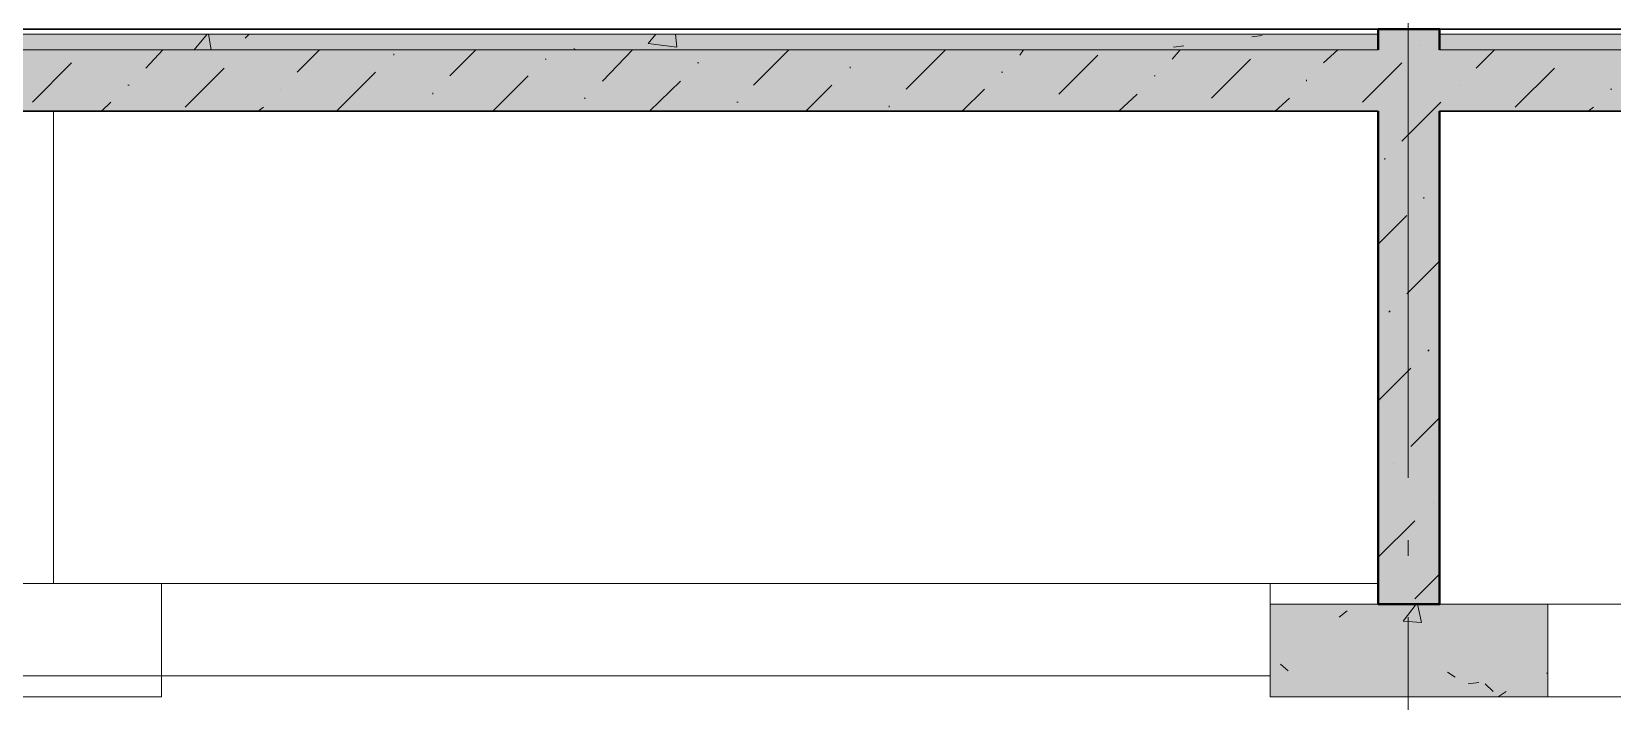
# Model space of a CAD drawing. Header units: millimetres. Extents: x -6983 to 114033, y -5968 to 36007.
# Drawn here: x 81509 to 86640, y -80 to 2094 of the extents above; entities that cross this region are included whole.
import ezdxf

# ---------------------------------------------------------------- set-up
doc = ezdxf.new("R2010")
doc.units = ezdxf.units.MM
doc.layers.add('PDF _Геометрия', color=7, linetype='Continuous')
doc.layers.add('PDF _Сплошная заливка', color=7, linetype='Continuous', true_color=0xffffff)

msp = doc.modelspace()

# ---------------------------------------------------------------- hatches: boundary and pattern name
at = {"layer": 'PDF _Сплошная заливка', "transparency": 33554559}
h = msp.add_hatch(color=256, dxfattribs=at)
h.paths.add_polyline_path([(86079.3, 1835.4), (85880.3, 1835.4), (85880.3, 235.2), (86079.3, 235.2)])
h.paths.add_polyline_path([(85880.3, 4472.7), (86079.3, 4472.7), (86079.3, 6335.4), (85880.3, 6335.4)])
h.paths.add_polyline_path([(85880.3, 2034.3), (86079.3, 2034.3), (86079.3, 2102.1), (85880.3, 2102.1)])
for points in [[(76880.3, 2085.1), (76880.3, 2034.3), (85880.3, 2034.3), (85880.3, 2085.1)], [(72380.3, 2034.3), (72380.3, 1835.4), (97179, 1835.4), (97179, 2034.3)], [(85528.9, 235.2), (85528.9, -65.4), (86430.6, -65.4), (86430.6, 235.2)]]:
    msp.add_hatch(color=256, dxfattribs=at).paths.add_polyline_path(points)
h = msp.add_hatch(color=256, dxfattribs=at)
h.paths.add_polyline_path([(91878.9, 2034.3), (91878.9, 2085.1), (86079.3, 2085.1), (86079.3, 2034.3)])
h.paths.add_polyline_path([(92077.8, 2085.1), (92077.8, 2034.3), (96980, 2034.3), (96980, 2085.1)])

# ---------------------------------------------------------------- linework, layer by layer
at = {"layer": 'PDF _Геометрия', "lineweight": 20}
for points in [[(85977.7, 645.8), (85977.7, 2643.9)], [(85977.7, 391.8), (85977.7, 442.6)], [(85977.7, -1195.7), (85977.7, 192.9)]]:
    msp.add_lwpolyline(points, dxfattribs=at)
at = {"layer": 'PDF _Геометрия', "lineweight": 9}
for points in [[(85880.3, 2085.1), (76880.3, 2085.1), (76880.3, 2034.3), (85880.3, 2034.3), (76880.3, 2034.3), (76778.7, 2034.3), (76778.7, 2102.1)], [(82036.5, 2034.3), (82078.8, 2085.1)], [(82091.5, 2034.3), (82083, 2085.1)], [(82201.6, 2072.4), (82214.3, 2085.1)], [(83598.5, 2085.1), (83602.8, 2042.8), (83509.6, 2055.5), (83535, 2085.1)], [(85469.7, 2076.7), (85503.5, 2080.9)], [(86079.3, 2085.1), (91878.9, 2085.1), (91878.9, 2102.1), (91878.9, 2085.1), (91878.9, 2034.3), (86079.3, 2034.3), (91878.9, 2034.3), (91878.9, 2085.1)], [(81879.8, 1975.1), (81934.9, 2034.3)], [(82188.9, 2034.3), (82188.9, 2034.3)], [(82370.9, 1962.4), (82442.9, 2034.3)], [(82684.2, 2017.4), (82684.2, 2021.6)], [(82866.2, 1949.7), (82950.9, 2034.3)], [(83175.2, 2004.7), (83179.4, 2004.7)], [(83268.3, 2038.6), (83276.8, 2034.3)], [(83361.5, 1932.7), (83458.8, 2034.3)], [(83852.5, 1920), (83966.8, 2034.3)], [(84220.8, 2034.3), (84220.8, 2034.3)], [(84347.8, 1907.3), (84474.8, 2034.3)], [(84716.1, 2017.4), (84728.8, 2034.3)], [(84843.1, 1890.4), (84970.1, 2017.4)], [(85211.4, 2004.7), (85236.8, 2034.3)], [(85215.7, 2042.8), (85249.5, 2047)], [(85338.4, 1877.7), (85465.4, 2004.7)], [(85702.5, 1992), (85749.1, 2034.3)], [(86015.8, 2047), (86015.8, 2047)], [(86197.8, 1975.1), (86257.1, 2034.3)], [(86506.8, 2034.3), (86511.1, 2034.3)], [(81511.5, 1865), (81638.5, 1992)], [(82006.8, 1848.1), (82133.8, 1975.1)], [(82497.9, 1835.4), (82624.9, 1962.4)], [(83670.5, 1992), (83674.7, 1992)], [(84165.8, 1975.1), (84165.8, 1979.3)], [(84656.9, 1962.4), (84661.1, 1962.4)], [(85829.5, 1865), (85956.5, 1992)], [(86324.8, 1848.1), (86451.8, 1975.1)], [(81820.6, 1920), (81824.8, 1920)], [(82315.9, 1907.3), (82315.9, 1907.3)], [(83005.9, 1835.4), (83120.2, 1949.7)], [(83513.9, 1835.4), (83615.5, 1932.7)], [(84021.9, 1835.4), (84106.5, 1920)], [(84529.9, 1835.4), (84601.8, 1907.3)], [(85152.2, 1949.7), (85156.4, 1949.7)], [(85647.5, 1932.7), (85647.5, 1937)], [(86142.8, 1920), (86142.8, 1920)], [(86633.8, 1907.3), (86638.1, 1907.3)], [(81735.9, 1835.4), (81765.5, 1865)], [(82243.9, 1835.4), (82260.8, 1848.1)], [(82811.2, 1890.4), (82811.2, 1894.6)], [(83302.2, 1877.7), (83306.4, 1877.7)], [(83797.5, 1865), (83801.7, 1865)], [(84292.8, 1848.1), (84292.8, 1852.3)], [(85037.9, 1835.4), (85097.1, 1890.4)], [(85545.9, 1835.4), (85592.4, 1877.7)], [(85956.5, 1738), (86053.9, 1835.4), (86083.5, 1865)], [(86561.9, 1835.4), (86578.8, 1848.1)], [(82751.9, 1835.4), (82751.9, 1835.4)], [(84783.9, 1835.4), (84788.1, 1835.4)], [(85901.5, 1678.7), (85901.5, 1683)], [(86028.5, 1551.7), (86028.5, 1556)], [(85880.3, 1403.6), (85973.4, 1496.7)], [(85973.4, 1242.7), (86079.3, 1348.6)], [(85914.2, 1183.5), (85918.4, 1187.7)], [(86041.2, 1056.5), (86045.4, 1060.7)], [(85880.3, 895.6), (85986.1, 1001.4)], [(85986.1, 747.4), (86079.3, 840.6)], [(85931.1, 692.4), (85931.1, 692.4)], [(86058.1, 565.4), (86058.1, 565.4)], [(85880.3, 387.6), (85998.8, 506.1)], [(85998.8, 252.1), (86079.3, 332.6)], [(72820.6, 2.4), (81028.9, 2.4), (81028.9, 302.9), (81930.6, 302.9), (81930.6, 2.4)], [(85528.9, 2.4), (85418.9, 2.4), (81930.6, 2.4), (81028.9, 2.4), (80178, 2.4), (80178, 302.9), (77320.6, 302.9)], [(81807.9, 302.9), (85418.9, 302.9), (85528.9, 302.9), (85880.3, 302.9)], [(85528.9, 302.9), (85528.9, 235.2)], [(96979.8, -65.4), (86430.6, -65.4), (86430.6, 235.2), (88530.3, 235.2), (88530.3, 302.9), (89427.8, 302.9), (89427.8, 235.2), (90329.5, 235.2), (90329.5, 302.9), (91227, 302.9), (91227, 235.2), (91527.5, 235.2)], [(81028.9, 235.2), (81028.9, -65.4), (81930.6, -65.4), (81930.6, 235.2)], [(85753.3, 192.9), (85778.7, 214)], [(86007.3, 235.2), (86020, 175.9), (85960.7, 180.2), (86003.1, 235.2)], [(85562.8, 40.5), (85588.2, 19.3)], [(86104.7, 15.1), (86130.1, -1.9)], [(86426.4, 10.8), (86430.6, 10.8)], [(86172.4, -23), (86206.3, -18.8)], [(86227.4, -23), (86252.8, -48.4)], [(86269.8, -65.4), (86295.2, -48.4)]]:
    msp.add_lwpolyline(points, dxfattribs=at)
at = {"layer": 'PDF _Геометрия', "lineweight": 30}
for points in [[(85880.3, 2034.3), (85880.3, 2102.1), (76880.3, 2102.1)], [(91878.9, 2102.1), (86079.3, 2102.1), (86079.3, 2034.3)], [(77079.3, 1835.4), (85880.3, 1835.4)], [(86079.3, 1835.4), (96979.8, 1835.4)]]:
    msp.add_lwpolyline(points, dxfattribs=at)
at = {"layer": 'PDF _Геометрия', "lineweight": 40}
for points in [[(86079.3, 2034.3), (86079.3, 2102.1), (85880.3, 2102.1), (85880.3, 2034.3)], [(85880.3, 1835.4), (85880.3, 235.2), (86079.3, 235.2), (86079.3, 1835.4)]]:
    msp.add_lwpolyline(points, dxfattribs=at)
at = {"layer": 'PDF _Геометрия', "lineweight": 18}
for points in [[(85880.3, 1835.4), (81579.3, 1835.4), (81579.3, 302.9), (81380.3, 302.9), (81380.3, 1835.4)], [(91878.9, 1835.4), (86079.3, 1835.4), (86079.3, 235.2)], [(81807.9, 302.9), (85880.3, 302.9)], [(86430.6, 235.2), (86430.6, -65.4), (85528.9, -65.4), (85528.9, 235.2), (86430.6, 235.2), (88530.3, 235.2)]]:
    msp.add_lwpolyline(points, dxfattribs=at)

doc.saveas('drawing.dxf')
